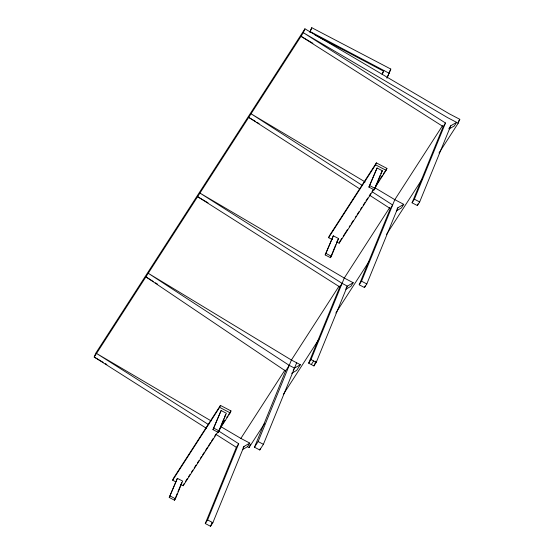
<?xml version="1.0" encoding="UTF-8"?>
<svg xmlns="http://www.w3.org/2000/svg" width="554" height="554" viewBox="0 0 554 554"><rect width="100%" height="100%" fill="white"/><g stroke="black" fill="none" stroke-linecap="round" stroke-linejoin="round"><path stroke-width="0.83" d="M438.983 153.001L458.213 123.189L459.792 119.304L449.259 113.792L304.922 28.822L303.343 32.707L94.208 357.053L206.476 428.36M309.769 32.236L311.777 27.7L390.799 69.056L386.983 78.024L390.799 69.056M310.081 31.862L311.777 27.7M315.233 34.895L315.448 34.362L315.032 35.013M175.666 481.793L172.661 480.214L173.45 478.275L220.437 405.41L230.97 410.923L230.18 412.862L219.017 430.181M169.247 497.457L177.384 478.351L182.654 481.107L175.445 498.773L174.51 500.214L169.247 497.457L177.384 478.351M174.51 500.214L177.335 493.302M177.959 491.765L181.719 482.548M180.936 484.549L183.194 485.733L183.983 483.787M172.661 480.214L219.64 407.349L220.437 405.41M212.978 429.634L221.115 410.528L226.385 413.284L219.176 430.95L218.248 432.39L212.978 429.634L221.115 410.528M218.248 432.39L223.885 418.568M224.515 417.03L225.457 414.724M382.142 74.215L383.832 70.462L389.102 73.218M382.246 74.34L383.832 70.462L310.192 31.585M220.776 426.587L240.865 438.415L249.812 443.096L243.961 446.496L212.861 522.699L210.541 526.3L205.271 523.544L236.364 447.341L238.691 443.733L218.276 430.77M205.271 523.544L207.591 519.936L238.691 443.733M210.541 526.3L212.154 522.332M332.365 239.66L328.605 237.694L329.395 235.748L376.381 162.883L386.914 168.395L386.124 170.334L375.425 186.933M325.191 254.93L333.328 235.824L338.598 238.58L331.389 256.246L330.461 257.686L325.191 254.93L333.328 235.824M242.368 449.675L247.486 446.697L249.078 447.528L250.346 444.426M330.461 257.686L335.786 244.633M336.41 243.095L337.351 240.796M296.674 362.787L263.399 444.315L259.757 449.973L254.487 447.216L285.58 371.014L289.23 365.356L294.499 368.112L300.351 364.712L291.404 360.031L148.23 273.261L289.23 365.356M254.487 447.216L258.136 441.559L291.404 360.031L339.138 286.002M336.88 242.022L339.138 243.206L339.664 241.911M328.605 237.694L375.591 164.822L376.381 162.883M259.757 449.973L260.401 448.387M368.922 187.107L377.059 168L382.329 170.757L375.12 188.422L374.192 189.863L368.922 187.107L377.059 168M374.192 189.863L375.127 187.564M375.757 186.026L380.148 175.272M380.771 173.734L382.329 170.757M345.973 288.288L347.365 286.127L316.265 362.33L313.945 365.931L308.675 363.175L339.775 286.972L342.095 283.364L347.365 286.127L353.217 282.727L344.269 278.046L199.932 193.076L342.095 283.364M308.675 363.175L311.002 359.567L344.269 278.046L389.677 207.618M313.945 365.931L315.884 361.166M374.802 187.709L394.808 199.662L403.755 204.343L397.904 207.743L366.81 283.946L364.484 287.547L359.214 284.791L390.314 208.588L392.641 204.987L372.309 191.892M359.214 284.791L361.54 281.19L394.808 199.662L442.542 125.633M364.484 287.547L365.134 285.961M449.176 128.937L454.301 125.959L456.621 122.358L450.769 125.758L419.669 201.954L417.349 205.562L412.079 202.806L443.179 126.603L445.499 122.995L303.343 32.707L447.674 117.677L458.213 123.189M412.079 202.806L414.406 199.198L445.499 122.995M417.349 205.562L417.993 203.976M304.922 28.822L95.787 353.168L94.208 357.053L103.134 362.309M337.663 240.027L338.598 238.58M339.927 241.267L341.79 238.379M343.189 236.212L347.372 229.723M349.235 226.835L350.163 225.395M351.098 223.948L353.424 220.34M355.28 217.452L356.215 216.012M357.143 214.571L359.006 211.683M360.398 209.516L361.797 207.355M363.189 205.188L365.051 202.307M365.979 200.86L367.842 197.979M369.241 195.811L370.633 193.644M372.032 191.483L373.424 189.316M375.751 185.708L379.476 179.939M380.404 178.499L382.267 175.611M383.195 174.164L385.058 171.283M385.986 169.836L386.914 168.395M185.382 481.627L187.245 478.739M188.637 476.579L190.036 474.411M191.428 472.25L192.827 470.083M194.219 467.915L196.081 465.035M197.48 462.867L198.872 460.706M200.271 458.539L201.663 456.371M202.591 454.931L204.454 452.043M205.389 450.603L207.708 446.995M208.643 445.554L210.506 442.667M211.434 441.226L213.297 438.339M214.689 436.171L216.088 434.011M220.734 426.795L224.924 420.299M226.787 417.418L227.715 415.971M228.643 414.531L230.97 410.923M339.138 243.206L374.497 188.374M183.194 485.733L218.082 431.621M240.865 438.415L284.943 370.051M243.026 447.937L243.961 446.496M293.128 370.231L294.499 368.112M396.976 209.183L397.904 207.743M448.913 128.639L450.769 125.758M247.486 446.697L249.812 443.096M300.351 364.712L296.702 370.37L291.584 373.348M353.217 282.727L350.89 286.328L345.772 289.306M403.755 204.343L401.435 207.944L396.311 210.922M458.387 121.485L459.792 119.304M249.078 447.528L264.549 423.533M283.309 394.441L318.945 339.173M335.828 312.996L369.116 261.363M386.47 234.453L422.57 178.457M311.306 364.553L313.633 360.945M375.591 164.822L386.124 170.334M414.406 199.198L419.669 201.954M369.85 185.666L375.12 188.422M326.119 253.49L331.389 256.246M361.54 281.19L366.81 283.946M311.002 359.567L316.265 362.33M219.64 407.349L230.18 412.862M258.136 441.559L263.399 444.315M213.906 428.194L219.176 430.95M170.175 496.017L175.445 498.773M207.591 519.936L212.861 522.699M315.794 35.414L383.41 71.106M312.92 43.316L301.016 36.308L443.179 126.603M208.027 202.812L197.612 196.684L339.775 286.972M211.102 420.895L96.528 353.445L208.803 424.752M105.364 363.618L106.853 364.497M365.169 181.954L251.059 113.792L362.143 185.341M255.401 121.381L248.732 117.4L359.816 188.949M256.883 122.268L259.106 123.59M153.223 281.446L145.91 276.868L285.58 371.014M155.411 282.817L157.606 284.188M215.956 434.378L236.364 447.341M369.982 195.493L390.314 208.588"/></g></svg>
